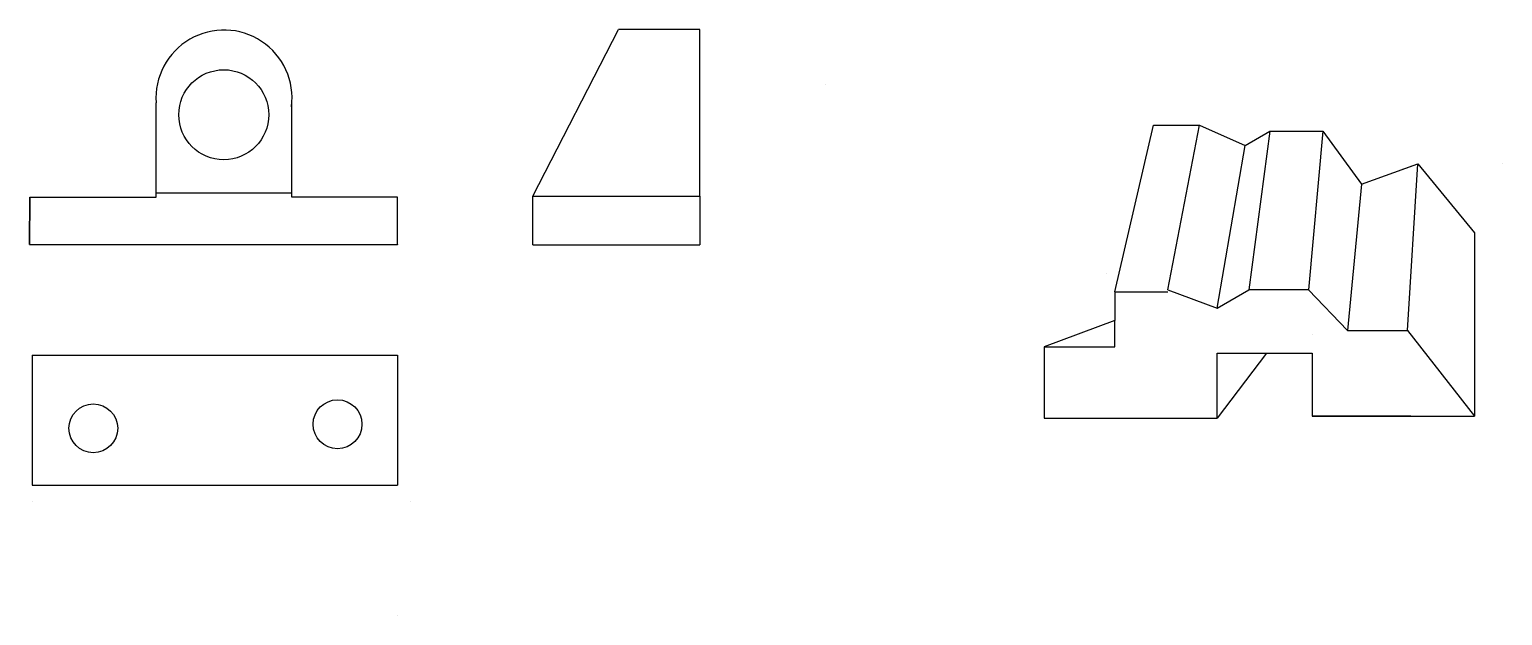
# Model space of a CAD drawing. Header units: inches. Extents: x -467 to 3152, y -320 to 1120.
import ezdxf

# ---------------------------------------------------------------- set-up
doc = ezdxf.new("R2010")
doc.units = ezdxf.units.IN

msp = doc.modelspace()

# ---------------------------------------------------------------- linework, layer by layer
for p, q in [((770, 710), (980, 1120)), ((1180, 1120), (980, 1120)), ((980, 1120), (980, 1120)), ((1180, 710), (1180, 1120)), ((1489.8, 984.7), (1489.8, 984.7)), ((-155.8, 707.8), (-155.8, 940)), ((177.9, 707.8), (177.9, 940)), ((2199.7, 475), (2295, 885)), ((2295, 885), (2407.6, 885)), ((2330, 480), (2407.6, 885)), ((2407.6, 885), (2520.1, 835)), ((2520.1, 835), (2580.8, 870)), ((2580.8, 870), (2528.8, 480)), ((2580.8, 870), (2710.7, 870)), ((2710.7, 870), (2676, 480)), ((2710.7, 870), (2805.9, 740)), ((2450.9, 435), (2520.1, 835)), ((2805.9, 740), (2944.5, 790)), ((2901.1, 774.3), (2944.5, 790)), ((2918.5, 380), (2944.5, 790)), ((2944.5, 790), (3083.1, 620)), ((3152.3, 790), (3152.3, 790)), ((2805.9, 740), (2771.3, 380)), ((-466.1, 707.8), (-466.8, 591.5)), ((-466.8, 591.5), (-466.1, 707.8)), ((-466.1, 707.8), (-466.8, 591.5)), ((-466.1, 707.8), (-466.8, 591.5)), ((-466.1, 707.8), (-155.8, 707.8)), ((-466.1, 707.8), (-466.1, 707.8)), ((-466.1, 707.8), (-466.1, 707.8)), ((-155.8, 718.4), (-119.1, 718.4)), ((-119.1, 718.4), (-119.1, 718.4)), ((-119.1, 718.4), (-119.1, 718.4)), ((-119.1, 718.4), (177.9, 718.4)), ((437.3, 707.8), (177.9, 707.8)), ((437.3, 707.8), (436.8, 707.8)), ((437.3, 591.5), (437.3, 707.8)), ((437.3, 707.8), (437.3, 707.8)), ((770, 590.5), (770, 710)), ((770, 710), (770, 710)), ((770, 710), (1180, 710)), ((1180, 710), (1180, 590.5)), ((3083.1, 620), (3083.1, 170)), ((-466.8, 591.5), (-466.8, 591.5)), ((-466.8, 591.5), (437.3, 591.5)), ((-466.8, 591.5), (-466.8, 591.5)), ((-466.8, 591.5), (-466.8, 591.5)), ((-466.8, 591.5), (-466.8, 591.5)), ((437.3, 591.5), (437.3, 591.5)), ((437.3, 591.5), (437.3, 590.5)), ((437.3, 590.5), (437.3, 591.5)), ((770, 590.5), (1180, 590.5)), ((1130, 590), (1130, 590)), ((1180, 590.5), (1180, 590.5)), ((2180, 520), (2180, 520)), ((2199.7, 475), (2199.7, 475)), ((2199.7, 475), (2199.7, 475)), ((2199.7, 475), (2330, 475)), ((2199.7, 475), (2199.7, 475)), ((2199.7, 475), (2199.7, 405)), ((2330, 480), (2330, 480)), ((2330, 480), (2330, 480)), ((2330, 480), (2450.9, 435)), ((2450.9, 435), (2528.8, 480)), ((2528.8, 480), (2528.8, 480)), ((2676, 480), (2528.8, 480)), ((2676, 480), (2676, 480)), ((2676, 480), (2676, 480)), ((2676, 480), (2676, 480)), ((2676, 480), (2771.3, 380)), ((2199.7, 405), (2026.5, 340)), ((2199.7, 340), (2199.7, 405)), ((2684.7, 370), (2684.7, 370)), ((2771.3, 380), (2918.5, 380)), ((2918.5, 380), (3083.1, 170)), ((2026.5, 340), (2199.7, 340)), ((2026.5, 340), (2026.5, 165)), ((-460, 320), (-460, 140)), ((-460, 320), (437.3, 320)), ((-460, 320), (-320, 320)), ((437.3, 320), (437.3, 0)), ((2450.9, 165), (2450.9, 325)), ((2450.9, 325), (2572.1, 325)), ((2572.1, 325), (2450.9, 165)), ((2572.1, 325), (2684.7, 325)), ((2684.7, 325), (2684.7, 170)), ((2026.5, 165), (2450.9, 165)), ((2684.7, 170), (2927.2, 170)), ((2927.2, 170), (2684.7, 170)), ((2684.7, 170), (2927.2, 170)), ((2710.7, 170), (2710.7, 170)), ((2927.2, 170), (2927.2, 170)), ((2927.2, 170), (2927.2, 170)), ((2927.2, 170), (2927.2, 170)), ((2927.2, 170), (2927.2, 170)), ((2927.2, 170), (3083.1, 170)), ((-460, 140), (-460, 140)), ((-460, 140), (-460, 0)), ((-460, 0), (437.3, 0)), ((437.3, 0), (437.3, 0.5)), ((437.3, 0), (437.3, 0)), ((-460, -40), (-460, -40)), ((-460, -40), (-460, -40)), ((470, -40), (470, -40)), ((437.3, -320), (437.3, -320))]:
    msp.add_line(p, q)
for centre, radius in [((10.5, 910.5), 110.5), ((-310, 140), 60), ((290, 150), 60)]:
    msp.add_circle(centre, radius)
msp.add_arc((11.1, 951.4), 167.2, 352.6531, 183.9199)

doc.saveas('drawing.dxf')
